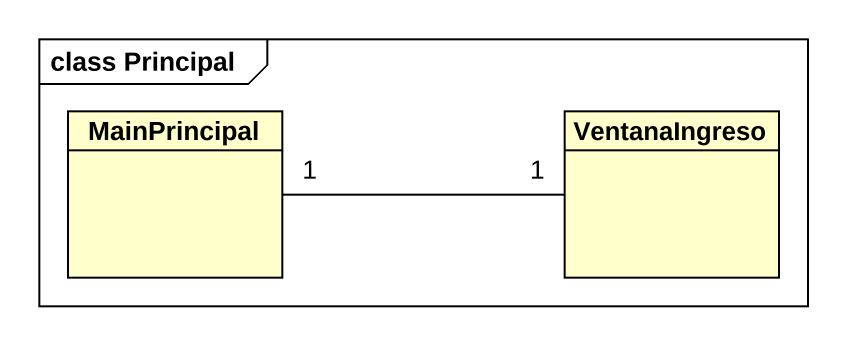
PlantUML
@startuml
mainframe class Principal
hide circle
hide empty members
class MainPrincipal
class VentanaIngreso
MainPrincipal "1" -right- "1" VentanaIngreso
@enduml
